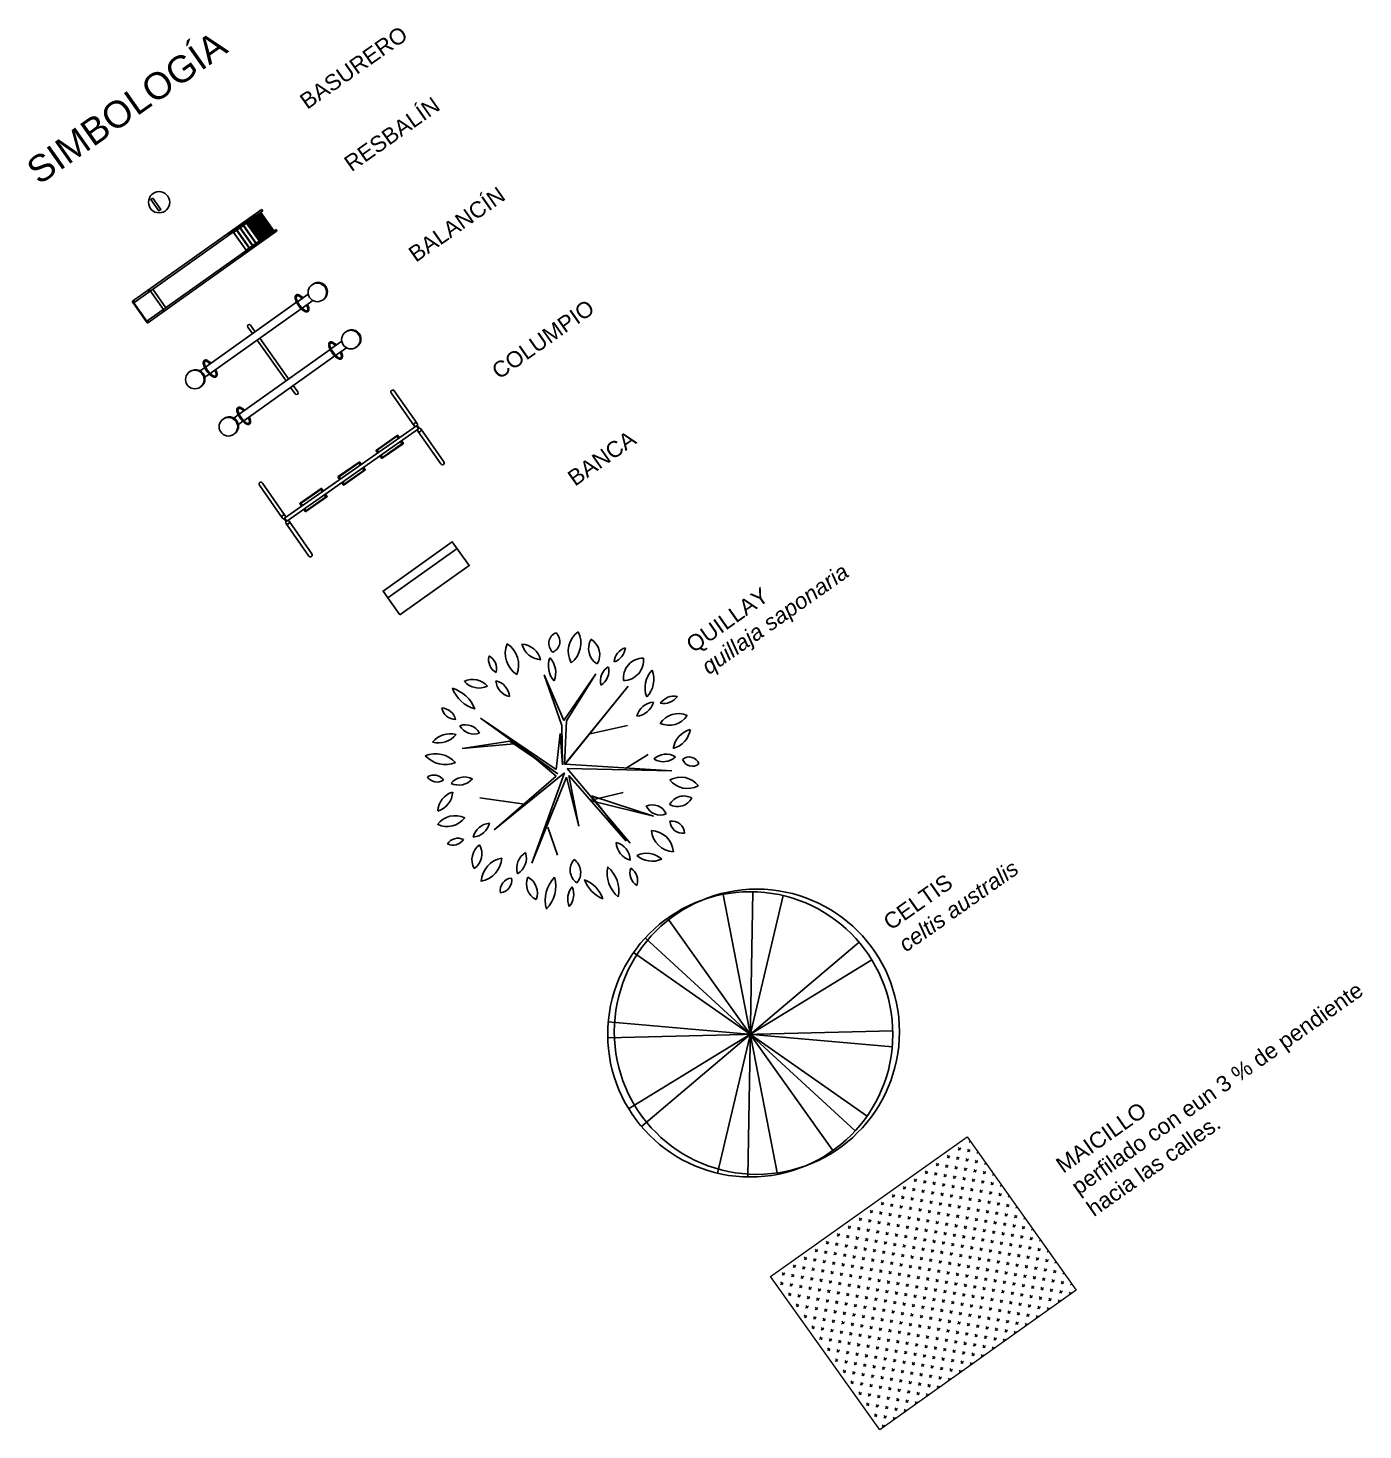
# Model space of a CAD drawing. Header units: metres. Extents: x 12 to 777, y -493 to 333.
# Drawn here: x 721.12 to 746.26, y -256.45 to -230.05 of the extents above; entities that cross this region are included whole.
import ezdxf

# ---------------------------------------------------------------- set-up
doc = ezdxf.new("R2010")
doc.units = ezdxf.units.M
doc.header["$LTSCALE"] = 5
doc.header["$MEASUREMENT"] = 0
doc.layers.get('0').update_dxf_attribs({"color": 30})
doc.layers.add('G-ANNO-PATT', color=8, linetype='Continuous', lineweight=18)
doc.layers.add('G-ANNO-RDME', color=3, linetype='Continuous', lineweight=18)
doc.layers.add('U-OTHR', color=8, linetype='Continuous')
doc.layers.add('U-VEGE', color=70, linetype='Continuous')
doc.styles.add('E-ARIAL', font='arial.ttf')

# ---------------------------------------------------------------- blocks, each defined once
blk = doc.blocks.new('resbalin')
for p, q in [((0.013, 0.25), (2.987, 0.25)), ((0.013, 0.212), (2.987, 0.212)), ((0.053, 0.212), (0.053, -0.212)), ((0.079, 0.212), (0.079, -0.212)), ((0.101, 0.212), (0.101, -0.212)), ((0.127, 0.212), (0.127, -0.212)), ((0.149, 0.212), (0.149, -0.212)), ((0.175, 0.212), (0.175, -0.212)), ((0.337, 0.243), (0.18, 0.243)), ((0.337, 0.218), (0.18, 0.218)), ((0.197, 0.212), (0.197, -0.212)), ((0.223, 0.212), (0.223, -0.212)), ((0.245, 0.212), (0.245, -0.212)), ((0.271, 0.212), (0.271, -0.212)), ((0.293, 0.212), (0.293, -0.212)), ((0.319, 0.212), (0.319, -0.212)), ((0.337, 0.243), (0.767, 0.243)), ((0.767, 0.218), (0.337, 0.218)), ((0.341, 0.212), (0.341, -0.212)), ((0.367, 0.212), (0.367, -0.212)), ((0.382, 0.207), (0.459, 0.207)), ((0.382, -0.205), (0.382, 0.207)), ((0.383, 0.212), (0.405, 0.212)), ((0.386, 0.243), (0.386, 0.218)), ((0.387, -0.205), (0.387, 0.207)), ((0.454, 0.207), (0.454, -0.205)), ((0.459, 0.207), (0.69, 0.207)), ((0.459, 0.207), (0.459, -0.205)), ((0.459, -0.205), (0.459, 0.207)), ((0.464, -0.205), (0.464, 0.207)), ((0.531, 0.207), (0.531, -0.205)), ((0.536, 0.207), (0.536, -0.205)), ((0.536, -0.205), (0.536, 0.207)), ((0.541, -0.205), (0.541, 0.207)), ((0.608, 0.207), (0.608, -0.205)), ((0.613, 0.207), (0.613, -0.205)), ((0.613, -0.205), (0.613, 0.207)), ((0.618, -0.205), (0.618, 0.207)), ((0.685, 0.207), (0.685, -0.205)), ((0.69, 0.207), (0.69, -0.205)), ((0.705, 0.243), (0.705, 0.218)), ((2.547, 0.212), (2.547, -0.212)), ((2.603, 0.212), (2.603, -0.212)), ((2.985, 0.212), (2.985, -0.212)), ((2.995, 0.217), (2.995, -0.217)), ((0.013, -0.212), (2.987, -0.212)), ((0.013, -0.25), (2.987, -0.25)), ((0.337, -0.219), (0.18, -0.219)), ((0.337, -0.244), (0.18, -0.244)), ((0.767, -0.219), (0.337, -0.219)), ((0.337, -0.244), (0.767, -0.244)), ((0.459, -0.205), (0.382, -0.205)), ((0.386, -0.244), (0.386, -0.219)), ((0.536, -0.205), (0.459, -0.205)), ((0.613, -0.205), (0.536, -0.205)), ((0.69, -0.205), (0.613, -0.205)), ((0.705, -0.244), (0.705, -0.219))]:
    blk.add_line(p, q)
for centre, radius, start, end in [((0.02, 0.231), 0.0204, 111.1585, 248.8415), ((0.18, 0.231), 0.0125, 90, 270), ((0.337, 0.231), 0.0125, 90, 270), ((0.767, 0.231), 0.0125, 270, 90), ((2.587, 0.231), 0.0204, 291.1585, 68.8415), ((2.593, 0.23), 0.0413, 333.6613, 28.432), ((2.946, 0.231), 0.0204, 291.1585, 68.8415), ((2.98, 0.231), 0.0204, 291.1585, 68.8415), ((0.02, -0.231), 0.0204, 111.1585, 248.8415), ((0.18, -0.231), 0.0125, 90, 270), ((0.337, -0.231), 0.0125, 90, 270), ((0.767, -0.231), 0.0125, 270, 90), ((2.587, -0.231), 0.0204, 291.1585, 68.8415), ((2.593, -0.23), 0.0413, 331.568, 26.3387), ((2.946, -0.231), 0.0204, 291.1585, 68.8415), ((2.98, -0.231), 0.0204, 291.1585, 68.8415)]:
    blk.add_arc(centre, radius, start, end)
blk = doc.blocks.new('columpio')
for p, q in [((-1.55, 0.062), (-1.55, 0.815)), ((-1.48, 0.815), (-1.48, 0.062)), ((1.48, 0.815), (1.48, 0.062)), ((1.55, 0.062), (1.55, 0.815)), ((-1.53, -0.03), (-1.53, 0.03)), ((-1.515, -0.035), (-1.515, 0.035)), ((-1.515, 0.035), (1.515, 0.035)), ((-1.125, 0.085), (-0.625, 0.085)), ((-1.125, 0.035), (-1.125, 0.085)), ((-1.115, 0.095), (-0.635, 0.095)), ((-1.115, 0.035), (-1.115, 0.095)), ((-1.106, 0.035), (-1.106, 0.059)), ((-1.1, 0.035), (-1.1, 0.059)), ((-0.654, 0.035), (-0.654, 0.059)), ((-0.648, 0.035), (-0.648, 0.059)), ((-0.635, 0.095), (-0.635, 0.035)), ((-0.625, 0.085), (-0.625, 0.035)), ((-0.25, 0.085), (0.25, 0.085)), ((-0.25, 0.035), (-0.25, 0.085)), ((-0.24, 0.095), (0.24, 0.095)), ((-0.24, 0.035), (-0.24, 0.095)), ((-0.229, 0.035), (-0.229, 0.059)), ((-0.223, 0.035), (-0.223, 0.059)), ((0.223, 0.035), (0.223, 0.059)), ((0.229, 0.035), (0.229, 0.059)), ((0.24, 0.095), (0.24, 0.035)), ((0.25, 0.085), (0.25, 0.035)), ((0.625, 0.035), (0.625, 0.085)), ((0.625, 0.085), (1.125, 0.085)), ((0.635, 0.035), (0.635, 0.095)), ((0.635, 0.095), (1.115, 0.095)), ((0.646, 0.035), (0.646, 0.059)), ((0.652, 0.035), (0.652, 0.059)), ((1.098, 0.035), (1.098, 0.059)), ((1.104, 0.035), (1.104, 0.059)), ((1.115, 0.095), (1.115, 0.035)), ((1.125, 0.085), (1.125, 0.035)), ((1.515, -0.035), (1.515, 0.035)), ((1.53, -0.03), (1.53, 0.03)), ((-1.55, -0.815), (-1.55, -0.061)), ((-1.515, -0.035), (1.515, -0.035)), ((-1.48, -0.061), (-1.48, -0.815)), ((-1.125, -0.085), (-1.125, -0.035)), ((-0.625, -0.085), (-1.125, -0.085)), ((-1.115, -0.095), (-1.115, -0.035)), ((-0.635, -0.095), (-1.115, -0.095)), ((-1.106, -0.061), (-1.106, -0.035)), ((-1.1, -0.061), (-1.1, -0.035)), ((-0.654, -0.061), (-0.654, -0.035)), ((-0.648, -0.061), (-0.648, -0.035)), ((-0.635, -0.035), (-0.635, -0.095)), ((-0.625, -0.035), (-0.625, -0.085)), ((-0.625, -0.035), (-0.25, -0.035)), ((-0.25, -0.085), (-0.25, -0.035)), ((0.25, -0.085), (-0.25, -0.085)), ((-0.24, -0.095), (-0.24, -0.035)), ((0.24, -0.095), (-0.24, -0.095)), ((-0.229, -0.061), (-0.229, -0.035)), ((-0.223, -0.061), (-0.223, -0.035)), ((0.223, -0.061), (0.223, -0.035)), ((0.229, -0.061), (0.229, -0.035)), ((0.24, -0.035), (0.24, -0.095)), ((0.25, -0.035), (0.25, -0.085)), ((0.625, -0.085), (0.625, -0.035)), ((1.125, -0.085), (0.625, -0.085)), ((0.635, -0.095), (0.635, -0.035)), ((1.115, -0.095), (0.635, -0.095)), ((0.646, -0.061), (0.646, -0.035)), ((0.652, -0.061), (0.652, -0.035)), ((1.098, -0.061), (1.098, -0.035)), ((1.104, -0.061), (1.104, -0.035)), ((1.115, -0.035), (1.115, -0.095)), ((1.125, -0.035), (1.125, -0.085)), ((1.48, -0.061), (1.48, -0.815)), ((1.55, -0.815), (1.55, -0.061))]:
    blk.add_line(p, q)
for centre, radius, start, end in [((-1.515, 0.815), 0.035, 0, 180), ((1.515, 0.815), 0.035, 0, 180), ((-1.515, 0.062), 0.035, 310.7691, 270), ((-1.116, 0.086), 0.0089, 82.4112, 187.5888), ((-1.103, 0.059), 0.003, 0, 180), ((-0.651, 0.059), 0.003, 0, 180), ((-0.634, 0.086), 0.0089, 352.4112, 97.5888), ((-0.241, 0.086), 0.0089, 82.4112, 187.5888), ((-0.226, 0.059), 0.003, 0, 180), ((0.226, 0.059), 0.003, 0, 180), ((0.241, 0.086), 0.0089, 352.4112, 97.5888), ((0.634, 0.086), 0.0089, 82.4112, 187.5888), ((0.649, 0.059), 0.003, 0, 180), ((1.101, 0.059), 0.003, 0, 180), ((1.116, 0.086), 0.0089, 352.4112, 97.5888), ((1.515, 0.062), 0.035, 270, 229.2309), ((-1.515, -0.061), 0.035, 90, 49.1951), ((-1.116, -0.086), 0.0089, 172.4112, 277.5888), ((-1.103, -0.061), 0.003, 180, 0), ((-0.651, -0.061), 0.003, 180, 0), ((-0.634, -0.086), 0.0089, 262.4112, 7.5888), ((-0.241, -0.086), 0.0089, 172.4112, 277.5888), ((-0.226, -0.061), 0.003, 180, 0), ((0.226, -0.061), 0.003, 180, 0), ((0.241, -0.086), 0.0089, 262.4112, 7.5888), ((0.634, -0.086), 0.0089, 172.4112, 277.5888), ((0.649, -0.061), 0.003, 180, 0), ((1.101, -0.061), 0.003, 180, 0), ((1.116, -0.086), 0.0089, 262.4112, 7.5888), ((1.515, -0.061), 0.035, 130.8049, 90), ((-1.515, -0.815), 0.035, 180, 0), ((1.515, -0.815), 0.035, 180, 0)]:
    blk.add_arc(centre, radius, start, end)
blk = doc.blocks.new('asiento')
for points in [[(-0.8, -0.55), (0.8, -0.55), (0.8, 0), (-0.8, 0), (-0.8, -0.55)], [(-0.8, -0.156), (0.8, -0.156)]]:
    blk.add_lwpolyline(points)
blk = doc.blocks.new('balancin')
for p, q in [((-1.165, 0.62), (-1.268, 0.62)), ((0.958, 0.62), (-1.145, 0.62)), ((-0.061, 0.77), (-0.061, 0.62)), ((0, 0.62), (0, 0.77)), ((1.227, 0.62), (0.978, 0.62)), ((-1.268, 0.47), (-1.165, 0.47)), ((-1.145, 0.47), (0.958, 0.47)), ((-0.061, 0.47), (-0.061, -0.47)), ((0, -0.47), (0, 0.47)), ((0.978, 0.47), (1.227, 0.47)), ((-1.268, -0.47), (-1.165, -0.47)), ((-1.145, -0.47), (0.958, -0.47)), ((0.978, -0.47), (1.227, -0.47)), ((-1.165, -0.62), (-1.268, -0.62)), ((0.958, -0.62), (-1.145, -0.62)), ((-0.061, -0.62), (-0.061, -0.77)), ((0, -0.77), (0, -0.62)), ((1.227, -0.62), (0.978, -0.62))]:
    blk.add_line(p, q)
for centre in [(-1.446, 0.545), (1.385, 0.545), (-1.446, -0.545), (1.385, -0.545)]:
    blk.add_circle(centre, 0.175)
for centre, radius, start, end in [((-0.03, 0.77), 0.0305, 0, 180), ((-1.426, 0.545), 0.175, 266.7694, 93.2306), ((1.404, 0.545), 0.175, 266.7694, 93.2306), ((-1.426, -0.545), 0.175, 266.7694, 93.2306), ((1.404, -0.545), 0.175, 266.7694, 93.2306), ((-0.03, -0.77), 0.0305, 180, 0)]:
    blk.add_arc(centre, radius, start, end)
at = {"extrusion": (0, 0, -1)}
for centre in [(-1.092, 0.545), (1.031, -0.545)]:
    blk.add_ellipse(centre, major_axis=(0, 0.171), ratio=0.342761, start_param=2.024496, end_param=7.400282, dxfattribs=at)
for centre in [(1.031, 0.545), (-1.092, -0.545)]:
    blk.add_ellipse(centre, major_axis=(0, 0.171), ratio=0.342761, start_param=-1.117096, end_param=4.258689)
for points, knots in [([(-1.019, 0.47), (-1.02, 0.466), (-1.02, 0.462), (-1.023, 0.449), (-1.025, 0.44), (-1.03, 0.423), (-1.032, 0.415), (-1.038, 0.402), (-1.04, 0.397), (-1.045, 0.387), (-1.048, 0.382), (-1.053, 0.375), (-1.056, 0.372), (-1.061, 0.367), (-1.063, 0.365), (-1.069, 0.361), (-1.071, 0.36), (-1.076, 0.357), (-1.078, 0.356), (-1.084, 0.355), (-1.086, 0.354), (-1.09, 0.354), (-1.091, 0.354), (-1.092, 0.354), (-1.095, 0.354), (-1.097, 0.354), (-1.102, 0.355), (-1.105, 0.356), (-1.109, 0.358), (-1.111, 0.359), (-1.116, 0.361), (-1.118, 0.363), (-1.122, 0.366), (-1.123, 0.367), (-1.127, 0.371), (-1.128, 0.372), (-1.133, 0.378), (-1.135, 0.381), (-1.14, 0.389), (-1.142, 0.393), (-1.146, 0.401), (-1.148, 0.406), (-1.152, 0.415), (-1.153, 0.42), (-1.158, 0.434), (-1.16, 0.443), (-1.164, 0.462), (-1.165, 0.472), (-1.168, 0.492), (-1.169, 0.502), (-1.17, 0.524), (-1.171, 0.535), (-1.171, 0.56), (-1.17, 0.574), (-1.168, 0.602), (-1.166, 0.615), (-1.162, 0.638), (-1.16, 0.647), (-1.155, 0.665), (-1.152, 0.673), (-1.147, 0.687), (-1.145, 0.692), (-1.14, 0.702), (-1.137, 0.707), (-1.131, 0.714), (-1.129, 0.717), (-1.124, 0.722), (-1.121, 0.725), (-1.116, 0.729), (-1.114, 0.73), (-1.109, 0.733), (-1.106, 0.734), (-1.101, 0.735), (-1.098, 0.736), (-1.093, 0.736), (-1.09, 0.736), (-1.084, 0.735), (-1.081, 0.735), (-1.076, 0.733), (-1.074, 0.732), (-1.069, 0.729), (-1.067, 0.728), (-1.062, 0.724), (-1.06, 0.723), (-1.057, 0.719), (-1.055, 0.717), (-1.05, 0.711), (-1.048, 0.708), (-1.043, 0.7), (-1.041, 0.696), (-1.037, 0.687), (-1.035, 0.682), (-1.031, 0.672), (-1.03, 0.667), (-1.026, 0.653), (-1.023, 0.644), (-1.021, 0.63), (-1.02, 0.625), (-1.019, 0.62)], [5.14582, 5.14582, 5.14582, 5.14582, 5.215308, 5.215308, 5.396066, 5.396066, 5.576824, 5.576824, 5.711688, 5.711688, 5.846551, 5.846551, 5.944595, 5.944595, 6.04264, 6.04264, 6.114636, 6.114636, 6.186632, 6.186632, 6.258628, 6.258628, 6.283185, 6.283185, 6.283185, 6.349063, 6.349063, 6.41494, 6.41494, 6.480817, 6.480817, 6.546695, 6.546695, 6.612572, 6.612572, 6.678449, 6.678449, 6.790959, 6.790959, 6.90347, 6.90347, 7.01598, 7.01598, 7.128491, 7.128491, 7.310332, 7.310332, 7.492174, 7.492174, 7.674016, 7.674016, 7.855858, 7.855858, 8.096824, 8.096824, 8.33779, 8.33779, 8.520634, 8.520634, 8.703477, 8.703477, 8.840374, 8.840374, 8.977271, 8.977271, 9.076867, 9.076867, 9.176463, 9.176463, 9.249242, 9.249242, 9.322021, 9.322021, 9.3948, 9.3948, 9.467579, 9.467579, 9.540358, 9.540358, 9.613137, 9.613137, 9.685916, 9.685916, 9.758695, 9.758695, 9.831474, 9.831474, 9.945814, 9.945814, 10.060154, 10.060154, 10.174493, 10.174493, 10.288833, 10.288833, 10.473237, 10.473237, 10.562145, 10.562145, 10.562145, 10.562145]), ([(1.104, 0.62), (1.104, 0.623), (1.103, 0.625), (1.101, 0.638), (1.099, 0.647), (1.094, 0.665), (1.091, 0.673), (1.086, 0.687), (1.084, 0.692), (1.079, 0.702), (1.076, 0.707), (1.07, 0.714), (1.068, 0.717), (1.063, 0.722), (1.06, 0.725), (1.055, 0.729), (1.053, 0.73), (1.048, 0.733), (1.045, 0.734), (1.04, 0.735), (1.037, 0.736), (1.032, 0.736), (1.029, 0.736), (1.023, 0.735), (1.02, 0.735), (1.015, 0.733), (1.013, 0.732), (1.008, 0.729), (1.006, 0.728), (1.001, 0.724), (0.999, 0.723), (0.996, 0.719), (0.994, 0.717), (0.989, 0.711), (0.987, 0.708), (0.982, 0.7), (0.98, 0.696), (0.976, 0.687), (0.974, 0.682), (0.97, 0.672), (0.969, 0.667), (0.965, 0.653), (0.962, 0.644), (0.959, 0.625), (0.957, 0.615), (0.955, 0.594), (0.954, 0.583), (0.952, 0.561), (0.952, 0.55), (0.953, 0.526), (0.953, 0.512), (0.956, 0.484), (0.958, 0.471), (0.962, 0.449), (0.964, 0.44), (0.969, 0.423), (0.971, 0.415), (0.977, 0.402), (0.979, 0.397), (0.984, 0.387), (0.987, 0.382), (0.992, 0.375), (0.995, 0.372), (1, 0.367), (1.002, 0.365), (1.008, 0.361), (1.01, 0.36), (1.015, 0.357), (1.017, 0.356), (1.023, 0.355), (1.025, 0.354), (1.029, 0.354), (1.03, 0.354), (1.031, 0.354), (1.034, 0.354), (1.036, 0.354), (1.041, 0.355), (1.044, 0.356), (1.048, 0.358), (1.05, 0.359), (1.055, 0.361), (1.057, 0.363), (1.061, 0.366), (1.062, 0.367), (1.066, 0.371), (1.067, 0.372), (1.072, 0.378), (1.074, 0.381), (1.079, 0.389), (1.081, 0.393), (1.085, 0.401), (1.087, 0.406), (1.091, 0.415), (1.092, 0.42), (1.097, 0.434), (1.099, 0.443), (1.102, 0.458), (1.103, 0.464), (1.104, 0.47)], [2.004226, 2.004226, 2.004226, 2.004226, 2.054605, 2.054605, 2.237448, 2.237448, 2.420292, 2.420292, 2.557189, 2.557189, 2.694086, 2.694086, 2.793682, 2.793682, 2.893278, 2.893278, 2.966057, 2.966057, 3.038836, 3.038836, 3.111615, 3.111615, 3.184394, 3.184394, 3.257173, 3.257173, 3.329952, 3.329952, 3.402731, 3.402731, 3.47551, 3.47551, 3.548289, 3.548289, 3.662629, 3.662629, 3.776968, 3.776968, 3.891308, 3.891308, 4.005648, 4.005648, 4.190051, 4.190051, 4.374455, 4.374455, 4.558859, 4.558859, 4.743263, 4.743263, 4.979285, 4.979285, 5.215308, 5.215308, 5.396066, 5.396066, 5.576824, 5.576824, 5.711688, 5.711688, 5.846551, 5.846551, 5.944595, 5.944595, 6.04264, 6.04264, 6.114636, 6.114636, 6.186632, 6.186632, 6.258628, 6.258628, 6.283185, 6.283185, 6.283185, 6.349063, 6.349063, 6.41494, 6.41494, 6.480817, 6.480817, 6.546695, 6.546695, 6.612572, 6.612572, 6.678449, 6.678449, 6.790959, 6.790959, 6.90347, 6.90347, 7.01598, 7.01598, 7.128491, 7.128491, 7.310332, 7.310332, 7.420553, 7.420553, 7.420553, 7.420553]), ([(-1.019, -0.47), (-1.02, -0.466), (-1.02, -0.462), (-1.023, -0.449), (-1.025, -0.44), (-1.03, -0.423), (-1.032, -0.415), (-1.038, -0.402), (-1.04, -0.397), (-1.045, -0.387), (-1.048, -0.382), (-1.053, -0.375), (-1.056, -0.372), (-1.061, -0.367), (-1.063, -0.365), (-1.069, -0.361), (-1.071, -0.36), (-1.076, -0.357), (-1.078, -0.356), (-1.084, -0.355), (-1.086, -0.354), (-1.09, -0.354), (-1.091, -0.354), (-1.092, -0.354), (-1.095, -0.354), (-1.097, -0.354), (-1.102, -0.355), (-1.105, -0.356), (-1.109, -0.358), (-1.111, -0.359), (-1.116, -0.361), (-1.118, -0.363), (-1.122, -0.366), (-1.123, -0.367), (-1.127, -0.371), (-1.128, -0.372), (-1.133, -0.378), (-1.135, -0.381), (-1.14, -0.389), (-1.142, -0.393), (-1.146, -0.401), (-1.148, -0.406), (-1.152, -0.415), (-1.153, -0.42), (-1.158, -0.434), (-1.16, -0.443), (-1.164, -0.462), (-1.165, -0.472), (-1.168, -0.492), (-1.169, -0.502), (-1.17, -0.524), (-1.171, -0.535), (-1.171, -0.56), (-1.17, -0.574), (-1.168, -0.602), (-1.166, -0.615), (-1.162, -0.638), (-1.16, -0.647), (-1.155, -0.665), (-1.152, -0.673), (-1.147, -0.687), (-1.145, -0.692), (-1.14, -0.702), (-1.137, -0.707), (-1.131, -0.714), (-1.129, -0.717), (-1.124, -0.722), (-1.121, -0.725), (-1.116, -0.729), (-1.114, -0.73), (-1.109, -0.733), (-1.106, -0.734), (-1.101, -0.735), (-1.098, -0.736), (-1.093, -0.736), (-1.09, -0.736), (-1.084, -0.735), (-1.081, -0.735), (-1.076, -0.733), (-1.074, -0.732), (-1.069, -0.729), (-1.067, -0.728), (-1.062, -0.724), (-1.06, -0.723), (-1.057, -0.719), (-1.055, -0.717), (-1.05, -0.711), (-1.048, -0.708), (-1.043, -0.7), (-1.041, -0.696), (-1.037, -0.687), (-1.035, -0.682), (-1.031, -0.672), (-1.03, -0.667), (-1.026, -0.653), (-1.023, -0.644), (-1.021, -0.63), (-1.02, -0.625), (-1.019, -0.62)], [5.14582, 5.14582, 5.14582, 5.14582, 5.215308, 5.215308, 5.396066, 5.396066, 5.576824, 5.576824, 5.711688, 5.711688, 5.846551, 5.846551, 5.944595, 5.944595, 6.04264, 6.04264, 6.114636, 6.114636, 6.186632, 6.186632, 6.258628, 6.258628, 6.283185, 6.283185, 6.283185, 6.349063, 6.349063, 6.41494, 6.41494, 6.480817, 6.480817, 6.546695, 6.546695, 6.612572, 6.612572, 6.678449, 6.678449, 6.790959, 6.790959, 6.90347, 6.90347, 7.01598, 7.01598, 7.128491, 7.128491, 7.310332, 7.310332, 7.492174, 7.492174, 7.674016, 7.674016, 7.855858, 7.855858, 8.096824, 8.096824, 8.33779, 8.33779, 8.520634, 8.520634, 8.703477, 8.703477, 8.840374, 8.840374, 8.977271, 8.977271, 9.076867, 9.076867, 9.176463, 9.176463, 9.249242, 9.249242, 9.322021, 9.322021, 9.3948, 9.3948, 9.467579, 9.467579, 9.540358, 9.540358, 9.613137, 9.613137, 9.685916, 9.685916, 9.758695, 9.758695, 9.831474, 9.831474, 9.945814, 9.945814, 10.060154, 10.060154, 10.174493, 10.174493, 10.288833, 10.288833, 10.473237, 10.473237, 10.562145, 10.562145, 10.562145, 10.562145]), ([(1.104, -0.62), (1.104, -0.623), (1.103, -0.625), (1.101, -0.638), (1.099, -0.647), (1.094, -0.665), (1.091, -0.673), (1.086, -0.687), (1.084, -0.692), (1.079, -0.702), (1.076, -0.707), (1.07, -0.714), (1.068, -0.717), (1.063, -0.722), (1.06, -0.725), (1.055, -0.729), (1.053, -0.73), (1.048, -0.733), (1.045, -0.734), (1.04, -0.735), (1.037, -0.736), (1.032, -0.736), (1.029, -0.736), (1.023, -0.735), (1.02, -0.735), (1.015, -0.733), (1.013, -0.732), (1.008, -0.729), (1.006, -0.728), (1.001, -0.724), (0.999, -0.723), (0.996, -0.719), (0.994, -0.717), (0.989, -0.711), (0.987, -0.708), (0.982, -0.7), (0.98, -0.696), (0.976, -0.687), (0.974, -0.682), (0.97, -0.672), (0.969, -0.667), (0.965, -0.653), (0.962, -0.644), (0.959, -0.625), (0.957, -0.615), (0.955, -0.594), (0.954, -0.583), (0.952, -0.561), (0.952, -0.55), (0.953, -0.526), (0.953, -0.512), (0.956, -0.484), (0.958, -0.471), (0.962, -0.449), (0.964, -0.44), (0.969, -0.423), (0.971, -0.415), (0.977, -0.402), (0.979, -0.397), (0.984, -0.387), (0.987, -0.382), (0.992, -0.375), (0.995, -0.372), (1, -0.367), (1.002, -0.365), (1.008, -0.361), (1.01, -0.36), (1.015, -0.357), (1.017, -0.356), (1.023, -0.355), (1.025, -0.354), (1.029, -0.354), (1.03, -0.354), (1.031, -0.354), (1.034, -0.354), (1.036, -0.354), (1.041, -0.355), (1.044, -0.356), (1.048, -0.358), (1.05, -0.359), (1.055, -0.361), (1.057, -0.363), (1.061, -0.366), (1.062, -0.367), (1.066, -0.371), (1.067, -0.372), (1.072, -0.378), (1.074, -0.381), (1.079, -0.389), (1.081, -0.393), (1.085, -0.401), (1.087, -0.406), (1.091, -0.415), (1.092, -0.42), (1.097, -0.434), (1.099, -0.443), (1.102, -0.458), (1.103, -0.464), (1.104, -0.47)], [2.004226, 2.004226, 2.004226, 2.004226, 2.054605, 2.054605, 2.237448, 2.237448, 2.420292, 2.420292, 2.557189, 2.557189, 2.694086, 2.694086, 2.793682, 2.793682, 2.893278, 2.893278, 2.966057, 2.966057, 3.038836, 3.038836, 3.111615, 3.111615, 3.184394, 3.184394, 3.257173, 3.257173, 3.329952, 3.329952, 3.402731, 3.402731, 3.47551, 3.47551, 3.548289, 3.548289, 3.662629, 3.662629, 3.776968, 3.776968, 3.891308, 3.891308, 4.005648, 4.005648, 4.190051, 4.190051, 4.374455, 4.374455, 4.558859, 4.558859, 4.743263, 4.743263, 4.979285, 4.979285, 5.215308, 5.215308, 5.396066, 5.396066, 5.576824, 5.576824, 5.711688, 5.711688, 5.846551, 5.846551, 5.944595, 5.944595, 6.04264, 6.04264, 6.114636, 6.114636, 6.186632, 6.186632, 6.258628, 6.258628, 6.283185, 6.283185, 6.283185, 6.349063, 6.349063, 6.41494, 6.41494, 6.480817, 6.480817, 6.546695, 6.546695, 6.612572, 6.612572, 6.678449, 6.678449, 6.790959, 6.790959, 6.90347, 6.90347, 7.01598, 7.01598, 7.128491, 7.128491, 7.310332, 7.310332, 7.420553, 7.420553, 7.420553, 7.420553])]:
    blk.add_open_spline(points, degree=3, knots=knots)
blk = doc.blocks.new('arbolito')
at = {"linetype": 'ByBlock'}
for p, q in [((-436.249, -26.412), (-435.853, -26.871)), ((-435.889, -26.898), (-436.249, -26.412)), ((-435.926, -26.331), (-435.853, -27.236)), ((-435.826, -27.173), (-435.908, -26.367)), ((-435.908, -26.367), (-435.889, -26.898)), ((-436.632, -26.654), (-435.862, -27.279)), ((-435.853, -27.236), (-436.632, -26.654)), ((-435.391, -26.895), (-435.313, -26.633)), ((-435.853, -26.871), (-436.146, -26.753)), ((-435.63, -26.735), (-435.826, -27.173)), ((-435.808, -27.218), (-435.075, -26.711)), ((-435.075, -26.711), (-435.799, -27.173)), ((-435.799, -27.173), (-435.63, -26.735)), ((-436.294, -26.922), (-436.541, -26.907)), ((-434.969, -27.164), (-435.808, -27.218)), ((-435.726, -27.236), (-434.969, -27.164)), ((-435.337, -27.197), (-435.035, -27.484)), ((-436.756, -27.529), (-435.853, -27.279)), ((-435.862, -27.279), (-436.756, -27.529)), ((-436.2, -27.381), (-436.541, -27.236)), ((-435.853, -27.279), (-436.104, -27.599)), ((-436.043, -27.589), (-435.835, -27.288)), ((-435.986, -27.538), (-435.763, -27.288)), ((-435.835, -27.288), (-435.986, -27.538)), ((-435.763, -27.288), (-435.467, -28.084)), ((-435.754, -27.245), (-435.566, -27.752)), ((-435.467, -28.084), (-435.754, -27.245)), ((-435.612, -27.692), (-435.726, -27.236)), ((-436.104, -27.599), (-436.578, -27.798)), ((-436.578, -27.798), (-436.086, -27.617)), ((-436.182, -28.066), (-436.043, -27.589)), ((-436.086, -27.617), (-436.182, -28.066)), ((-435.165, -27.952), (-435.612, -27.692)), ((-435.566, -27.752), (-435.165, -27.952))]:
    blk.add_line(p, q, dxfattribs=at)
for centre, radius, start, end in [((-435.672, -26.087), 0.135, 125.4093, 202.7101), ((-435.875, -26.029), 0.135, 305.4093, 22.7101), ((-435.345, -26.2), 0.293, 133.8117, 194.3077), ((-435.832, -26.061), 0.293, 313.8117, 14.3077), ((-436.296, -26.179), 0.116, 146.8151, 244.0193), ((-436.444, -26.22), 0.116, 326.8151, 64.0193), ((-436.023, -26.144), 0.215, 149.4737, 231.7586), ((-436.341, -26.204), 0.215, 329.4737, 51.7586), ((-435.875, -25.996), 0.21, 192.306, 259.6849), ((-436.118, -26.248), 0.21, 12.306, 79.6849), ((-435.138, -26.142), 0.294, 163.4642, 212.7906), ((-435.668, -26.217), 0.294, 343.4642, 32.7906), ((-435.696, -26.299), 0.171, 145.5248, 220.8327), ((-435.967, -26.314), 0.171, 325.5248, 40.8327), ((-435.083, -26.347), 0.173, 104.1004, 168.465), ((-435.295, -26.145), 0.173, 284.1004, 348.465), ((-434.886, -26.582), 0.303, 100.3005, 160.4476), ((-435.226, -26.182), 0.303, 280.3005, 340.4476), ((-436.542, -26.387), 0.211, 183.3189, 263.1904), ((-436.777, -26.609), 0.211, 3.3189, 83.1904), ((-436.569, -26.476), 0.15, 25.4537, 116.6852), ((-436.501, -26.277), 0.15, 205.4537, 296.6852), ((-436.217, -26.387), 0.143, 168.8066, 257.6391), ((-436.389, -26.499), 0.143, 348.8066, 77.6391), ((-435.275, -26.462), 0.148, 103.8914, 198.9039), ((-435.45, -26.366), 0.148, 283.8914, 18.9039), ((-434.823, -26.55), 0.165, 122.5817, 207.18), ((-435.058, -26.486), 0.165, 302.5817, 27.18), ((-436.782, -26.589), 0.0949, 163.4933, 274.4697), ((-436.866, -26.656), 0.0949, 343.4933, 94.4697), ((-434.737, -26.754), 0.115, 59.9815, 155.6676), ((-434.784, -26.607), 0.115, 239.9815, 335.6676), ((-436.839, -27.021), 0.218, 69.7201, 135.6489), ((-436.711, -26.902), 0.163, 22.5723, 98.3335), ((-436.584, -26.679), 0.163, 202.5723, 278.3335), ((-434.923, -26.877), 0.171, 86.0282, 161.3698), ((-435.073, -26.652), 0.171, 266.0282, 341.3698), ((-436.919, -26.664), 0.218, 249.7201, 315.6489), ((-434.694, -27.059), 0.236, 64.7353, 140.5781), ((-434.776, -26.695), 0.236, 244.7353, 320.5781), ((-436.974, -27.183), 0.206, 30.9482, 110.5784), ((-436.87, -26.884), 0.206, 210.9482, 290.5784), ((-434.61, -27.148), 0.17, 90.2529, 173.5221), ((-434.779, -26.959), 0.17, 270.2529, 353.5221), ((-437.024, -27.341), 0.162, 44.2577, 108.5927), ((-436.96, -27.074), 0.162, 224.2577, 288.5927), ((-434.859, -27.365), 0.167, 58.8748, 131.2135), ((-436.748, -27.413), 0.18, 60.5095, 129.292), ((-436.773, -27.117), 0.18, 240.5095, 309.292), ((-434.883, -27.096), 0.167, 238.8748, 311.2135), ((-434.642, -27.363), 0.115, 28.1981, 112.1918), ((-434.584, -27.202), 0.115, 208.1981, 292.1918), ((-437.069, -27.289), 0.238, 280.8762, 345.4479), ((-436.794, -27.582), 0.238, 100.8762, 165.4479), ((-434.753, -27.613), 0.209, 29.1952, 106.7189), ((-434.63, -27.311), 0.209, 209.1952, 286.7189), ((-436.859, -27.751), 0.187, 54.9745, 151.3792), ((-436.916, -27.508), 0.187, 234.9745, 331.3792), ((-436.703, -27.623), 0.161, 267.1724, 337.2365), ((-436.563, -27.845), 0.161, 87.1724, 157.2365), ((-435.039, -27.828), 0.166, 28.8072, 103.9199), ((-434.934, -27.588), 0.166, 208.8072, 283.9199), ((-434.707, -27.793), 0.194, 71.3712, 141.7535), ((-434.797, -27.49), 0.194, 251.3712, 321.7535), ((-436.827, -27.932), 0.15, 71.8192, 140.0818), ((-436.896, -27.693), 0.15, 251.8192, 320.0818), ((-434.858, -27.921), 0.109, 359.2557, 87.6287), ((-434.745, -27.814), 0.109, 179.2557, 267.6287), ((-436.575, -28.018), 0.167, 113.4753, 203.456), ((-436.795, -27.931), 0.167, 293.4753, 23.456), ((-436.113, -28.141), 0.206, 122.8873, 186.7253), ((-436.429, -27.993), 0.206, 302.8873, 6.7253), ((-435.23, -27.991), 0.151, 173.65, 254.6514), ((-435.42, -28.12), 0.151, 353.65, 74.6514), ((-435.095, -28.124), 0.249, 6.5487, 76.8911), ((-434.791, -27.853), 0.249, 186.5487, 256.8911), ((-436.677, -27.983), 0.229, 271.6328, 352.0268), ((-436.444, -28.243), 0.229, 91.6328, 172.0268), ((-435.664, -28.174), 0.162, 148.7877, 221.5977), ((-435.923, -28.197), 0.162, 328.7877, 41.5977), ((-435.137, -28.289), 0.207, 38.6962, 106.2415), ((-435.033, -27.96), 0.207, 218.6962, 286.2415), ((-436.394, -28.297), 0.106, 76.5419, 193.4774), ((-436.472, -28.219), 0.106, 256.5419, 13.4774), ((-436.054, -28.27), 0.195, 159.117, 230.3606), ((-436.361, -28.35), 0.195, 339.117, 50.3606), ((-435.852, -28.415), 0.233, 122.117, 201.7275), ((-436.193, -28.304), 0.233, 302.117, 21.7275), ((-435.166, -28.264), 0.317, 165.2071, 218.3217), ((-435.722, -28.38), 0.317, 345.2071, 38.3217), ((-435.143, -28.26), 0.138, 156.7754, 231.288), ((-435.356, -28.314), 0.138, 336.7754, 51.288), ((-435.746, -28.448), 0.134, 129.7475, 206.0709), ((-435.952, -28.404), 0.134, 309.7475, 26.0709), ((-435.723, -28.466), 0.181, 5.3196, 80.419), ((-435.512, -28.27), 0.181, 185.3196, 260.419)]:
    blk.add_arc(centre, radius, start, end, dxfattribs=at)
blk = doc.blocks.new('basurero')
blk.add_lwpolyline([(-0.133, -0.052), (0.13, -0.052), (0.13, -0.1), (-0.133, -0.1)], close=True)
blk.add_circle((0, 0), 0.2)
blk = doc.blocks.new('arbol celtis australis')
for p, q in [((0, 2.685), (0, -2.685)), ((1.11, 2.445), (-1.11, -2.445)), ((-0.9, 2.53), (0.9, -2.53)), ((-0.558, 2.627), (0.558, -2.627)), ((1.594, 2.161), (-1.594, -2.161)), ((-2.045, 1.741), (2.045, -1.741)), ((2.018, 1.772), (-2.018, -1.772)), ((-2.226, 1.502), (2.226, -1.502)), ((-2.679, 0.187), (2.679, -0.187)), ((2.676, 0.228), (-2.676, -0.228))]:
    blk.add_line(p, q)
for centre in [(0, 0), (0.129, -0.032)]:
    blk.add_circle(centre, 2.685)

msp = doc.modelspace()

# ---------------------------------------------------------------- hatches: boundary and pattern name
at = {"layer": 'G-ANNO-PATT'}
h = msp.add_hatch(dxfattribs=at)
h.set_pattern_fill('CROSS', color=256, scale=0.02, style=0)
h.set_pattern_definition([(35.412781, (-2e-13, 0), (0.029913016, 0.177096616), [0.0635, -0.1905]), (125.412781, (0.04427, -0.00748), (-0.177096616, 0.029913016), [0.0635, -0.1905])])
h.paths.add_polyline_path([(735.102, -253.558), (738.805, -250.925), (740.858, -253.813), (737.155, -256.445)])

# ---------------------------------------------------------------- linework, layer by layer
msp.add_lwpolyline([(735.102, -253.558), (738.805, -250.925), (740.858, -253.813), (737.155, -256.445)], close=True, dxfattribs=at)

# ---------------------------------------------------------------- block references
at = {"layer": 'U-OTHR'}
for name, p, rotation in [('basurero', (723.585, -233.333), 305.4127811875207), ('resbalin', (725.664, -233.669), 215.4127811874999), ('balancin', (725.752, -236.277), 35.41278118751021), ('columpio', (727.21, -238.439), 34.93891729598233), ('asiento', (728.454, -240.188), 35.41278118747663)]:
    msp.add_blockref(name, p, dxfattribs=dict(at, rotation=rotation))
at = {"layer": 'U-VEGE', "xscale": 2.028056027166204, "yscale": 2.028056027166204, "zscale": 2.028056027166204, "rotation": 215.4130482401573}
msp.add_blockref('arbolito', (42.875, -801.219), dxfattribs=at)
at = {"layer": 'U-VEGE', "rotation": 35.41278118751515}
msp.add_blockref('arbol celtis australis', (734.718, -248.998), dxfattribs=at)

# ---------------------------------------------------------------- texts
at = {"layer": 'G-ANNO-RDME', "attachment_point": 1, "rotation": 35.1616, "style": 'E-ARIAL'}
for s, insert, char_height in [('BASURERO', (726.2, -231.351), 0.3), ('SIMBOLOGÍA', (721.036, -232.609), 0.5), ('RESBALÍN', (727.035, -232.524), 0.3), ('BALANCÍN', (728.247, -234.229), 0.3), ('COLUMPIO', (729.814, -236.433), 0.3), ('BANCA', (731.244, -238.445), 0.3), ('QUILLAY\\P{\\fArial|b0|i1|c0|p34;quillaja saponaria}', (733.475, -241.583), 0.3), ('CELTIS\\P{\\fArial|b0|i1|c0|p34;celtis australis}', (737.189, -246.806), 0.3), ('MAICILLO\\Pperfilado con eun 3 % de pendiente\\Phacia las calles.', (740.44, -251.379), 0.3)]:
    msp.add_mtext(s, dxfattribs=dict(at, insert=insert, char_height=char_height))

doc.saveas('drawing.dxf')
